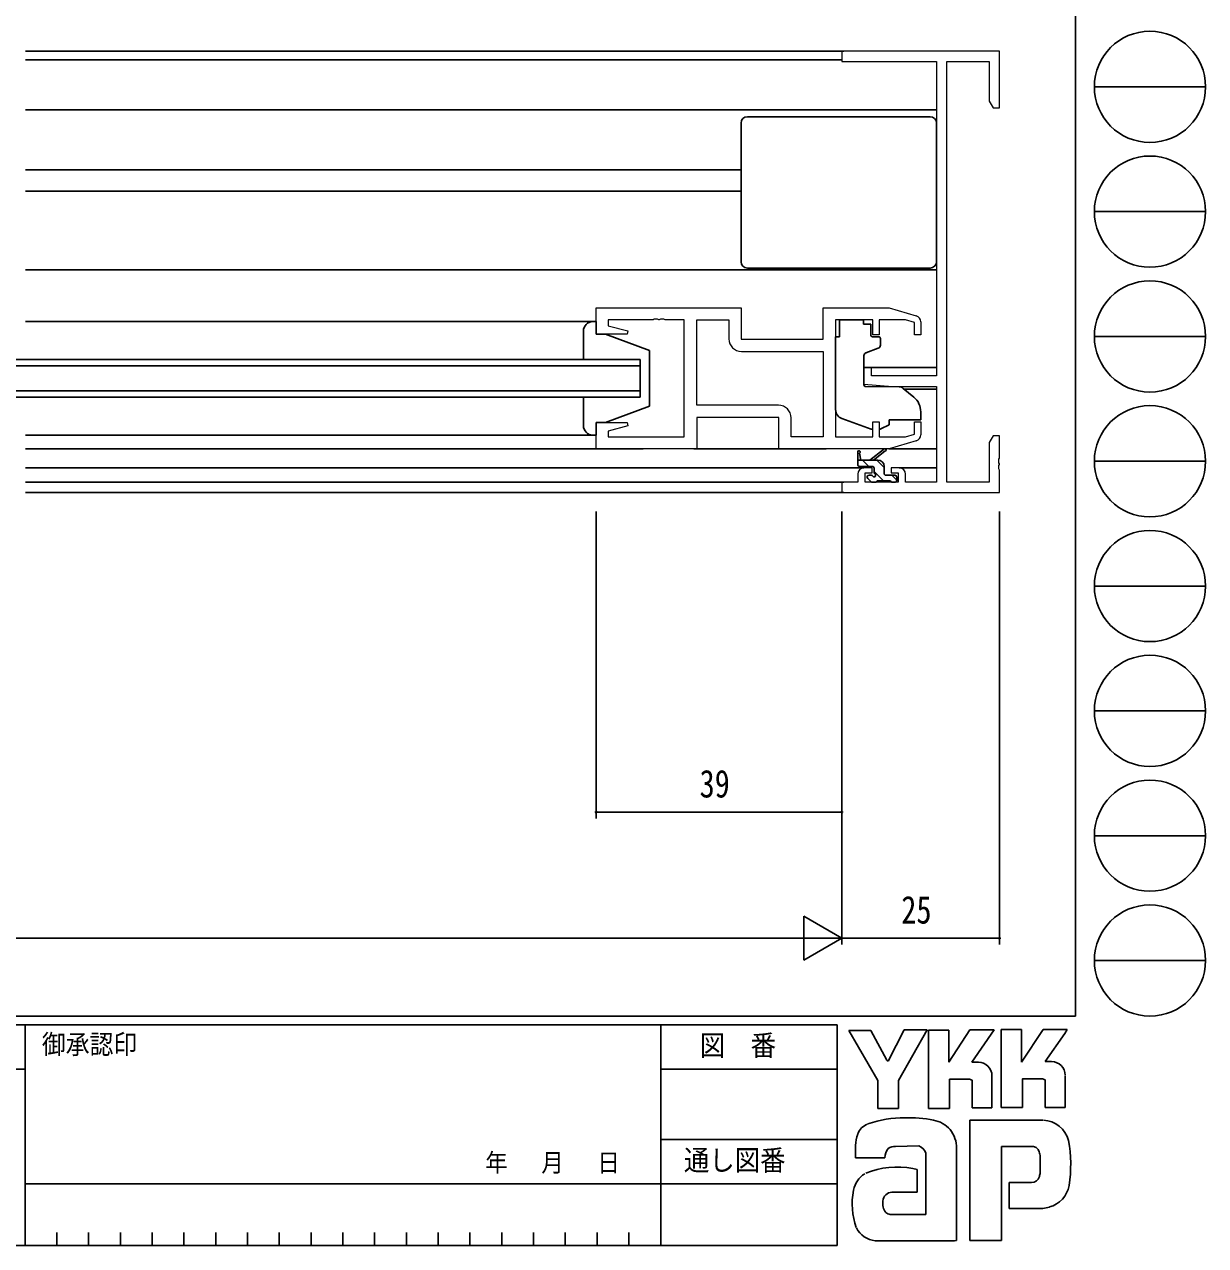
# Model space of a CAD drawing. Units: millimetres, scale not verified. Extents: x -397 to 397, y -282 to 282.
# Drawn here: x 209.4 to 396.7, y -282.1 to -88.4 of the extents above; entities that cross this region are included whole.
import ezdxf
from ezdxf.enums import TextEntityAlignment as Align

# ---------------------------------------------------------------- set-up
doc = ezdxf.new("R2010")
doc.units = ezdxf.units.MM
doc.header["$LTSCALE"] = 2
doc.layers.add('0-2_YKK_11', color=7, linetype='Continuous', lineweight=18)
for name, color, linetype in [('0-3_YKK_12', 2, 'Continuous'), ('0-4_YKK_13', 4, 'Continuous'), ('0-6_YKK_D', 6, 'Continuous'), ('0-7_YKK_ZWAK', 7, 'Continuous')]:
    doc.layers.add(name, color=color, linetype=linetype)
doc.styles.add('ＭＳ ゴシック', font='')
doc.styles.get('ＭＳ ゴシック').set_extended_font_data('MS Gothic')

msp = doc.modelspace()

# ---------------------------------------------------------------- linework, layer by layer
at = {"layer": '0-2_YKK_11'}
for p, q in [((323.115, -140.253), (336.045, -140.253)), ((336.045, -140.253), (336.045, -153.793))]:
    msp.add_line(p, q, dxfattribs=at)
for points in [[(355.675, -160.993), (355.675, -94.253), (362.415, -94.253), (362.415, -100.532), (363.045, -101.623), (364.045, -101.623), (364.045, -92.623), (339.045, -92.623), (339.045, -94.253), (354.045, -94.253), (354.045, -144.123), (343.745, -144.123), (343.745, -142.823), (342.545, -142.823), (342.545, -145.429), (347.045, -145.823), (354.045, -145.823), (354.045, -160.993), (349.145, -160.993), (349.145, -159.723)], [(300.045, -133.323), (323.045, -133.323), (323.045, -138.323), (336.045, -138.323), (336.045, -133.323), (346.545, -133.323), (350.832, -134.609)], [(350.832, -154.437), (346.545, -155.723), (329.045, -155.723), (329.045, -150.723), (316.045, -150.723), (316.045, -155.723), (300.045, -155.723), (300.045, -151.523), (305.006, -151.523), (305.074, -152.045), (301.975, -152.876), (301.975, -153.793), (314.045, -153.793), (314.045, -135.253), (311.003, -135.253), (310.82, -135.133), (310.27, -135.133), (310.087, -135.253), (310.003, -135.253), (309.82, -135.133), (309.27, -135.133), (309.087, -135.253), (301.975, -135.253), (301.975, -136.17), (305.074, -137), (305.006, -137.523), (300.045, -137.523), (300.045, -133.323)], [(328.975, -148.793), (316.045, -148.793), (316.045, -135.253), (321.115, -135.253), (321.115, -138.253)], [(351.545, -135.567), (351.545, -137.623), (350.545, -137.623), (350.545, -135.671), (349.15, -135.253), (344.945, -135.253), (344.945, -137.623), (343.945, -137.623), (343.945, -135.253), (338.045, -135.253), (338.045, -153.793), (343.945, -153.793), (343.945, -151.423), (344.945, -151.423), (344.945, -153.793), (349.15, -153.793), (350.545, -153.374), (350.545, -151.423), (351.545, -151.423), (351.545, -153.479)], [(336.045, -140.253), (336.045, -153.793), (330.975, -153.793), (330.975, -150.793)], [(341.545, -159.723), (341.545, -160.993), (339.045, -160.993), (339.045, -162.623), (364.045, -162.623), (364.045, -159.081), (363.925, -158.898), (363.925, -158.348), (364.045, -158.165), (364.045, -158.081), (363.925, -157.898), (363.925, -157.348), (364.045, -157.165), (364.045, -153.623), (363.045, -153.623), (362.415, -154.714), (362.415, -160.993), (355.675, -160.993)], [(348.145, -158.723), (346.845, -158.723), (346.845, -159.523), (347.945, -159.523), (347.945, -160.993), (342.745, -160.993), (342.745, -159.523), (343.845, -159.523), (343.845, -158.723), (342.545, -158.723)]]:
    msp.add_lwpolyline(points, dxfattribs=at)
for centre, radius, start, end in [((350.545, -135.567), 1, 359.99996, 73.30074), ((323.115, -138.253), 2, 180.00001, 269.99999), ((328.975, -150.793), 2, 0.00001, 89.99999), ((350.545, -153.479), 1, 286.69926, 0.00004), ((342.545, -159.723), 1, 90.00001, 179.99999), ((348.145, -159.723), 1, 0.00001, 89.99999)]:
    msp.add_arc(centre, radius, start, end, dxfattribs=at)
at = {"layer": '0-3_YKK_12'}
for p, q in [((209.545, -92.623), (339.345, -92.623)), ((339.045, -94.023), (209.545, -94.023)), ((209.545, -101.923), (354.045, -101.923)), ((209.545, -111.423), (323.045, -111.423)), ((209.545, -114.823), (323.045, -114.823)), ((209.545, -127.323), (354.045, -127.323)), ((307.045, -141.523), (202.545, -141.523)), ((202.545, -142.523), (307.045, -142.523)), ((307.045, -147.523), (307.045, -141.523)), ((342.545, -142.823), (354.045, -142.823)), ((307.045, -146.523), (202.545, -146.523)), ((348.922, -146.223), (354.045, -146.223)), ((202.545, -147.523), (307.045, -147.523)), ((209.545, -155.723), (307.545, -155.723)), ((209.545, -158.723), (342.545, -158.723)), ((348.145, -158.723), (354.045, -158.723)), ((339.345, -160.993), (209.545, -160.993)), ((209.545, -162.623), (339.345, -162.623))]:
    msp.add_line(p, q, dxfattribs=at)
at = {"layer": '0-4_YKK_13'}
for p, q in [((323.045, -104.023), (323.045, -126.023)), ((353.045, -103.023), (324.045, -103.023)), ((354.045, -126.023), (354.045, -104.023)), ((324.045, -127.023), (353.045, -127.023)), ((209.545, -135.523), (300.045, -135.523)), ((299.545, -135.523), (300.045, -135.523)), ((300.045, -135.523), (300.045, -137.523)), ((338.645, -135.253), (338.645, -135.923)), ((342.445, -135.253), (338.645, -135.253)), ((342.445, -135.253), (342.445, -135.923)), ((298.045, -141.523), (298.045, -137.023)), ((338.645, -136.923), (338.645, -135.923)), ((338.645, -137.923), (338.645, -136.923)), ((342.445, -135.923), (343.615, -135.923)), ((343.615, -136.923), (343.615, -135.923)), ((343.615, -136.923), (343.615, -137.623)), ((300.045, -137.523), (301.545, -137.523)), ((301.545, -137.523), (308.545, -140.123)), ((338.045, -149.478), (338.045, -137.923)), ((338.645, -137.923), (338.045, -137.923)), ((343.915, -137.923), (344.845, -137.923)), ((345.145, -138.223), (345.145, -139.273)), ((308.545, -140.123), (308.545, -148.923)), ((342.545, -140.919), (342.545, -145.525)), ((344.816, -139.743), (342.816, -140.471)), ((342.762, -145.825), (348.148, -145.872)), ((348.782, -146.106), (350.473, -147.525)), ((298.045, -152.023), (298.045, -147.523)), ((301.545, -151.523), (308.545, -148.923)), ((343.673, -152.563), (339.036, -150.889)), ((351.545, -149.823), (351.545, -151.123)), ((300.045, -151.523), (300.045, -153.523)), ((301.545, -151.523), (300.045, -151.523)), ((345.239, -152.529), (346.545, -151.92)), ((346.545, -151.123), (346.545, -151.423)), ((351.545, -151.123), (346.545, -151.123)), ((346.545, -151.423), (346.545, -151.92)), ((209.545, -153.523), (300.045, -153.523)), ((300.045, -153.523), (299.545, -153.523)), ((315.545, -155.723), (336.545, -155.723)), ((322.545, -155.723), (336.545, -155.723)), ((341.545, -158.193), (341.545, -156.193)), ((341.845, -156.367), (342.044, -157.493)), ((343.445, -157.493), (345.663, -155.81)), ((344.045, -157.493), (345.864, -156.092)), ((346.472, -155.723), (354.045, -155.723)), ((346.472, -155.723), (354.045, -155.723)), ((344.745, -157.493), (341.545, -157.493)), ((343.845, -158.493), (341.845, -158.493)), ((343.32, -158.493), (342.32, -157.493)), ((344.145, -159.432), (344.145, -158.793)), ((345.745, -158.673), (344.565, -157.493)), ((345.745, -159.593), (345.745, -158.493)), ((343.633, -160.905), (343.133, -160.405)), ((343.345, -159.893), (343.684, -159.893)), ((345.62, -160.793), (344.145, -159.318)), ((346.045, -159.893), (347.445, -159.893)), ((347.745, -160.673), (346.965, -159.893)), ((347.745, -160.193), (347.745, -160.693)), ((344.445, -160.993), (343.845, -160.993)), ((346.745, -160.793), (344.645, -160.793)), ((347.445, -160.993), (346.945, -160.993))]:
    msp.add_line(p, q, dxfattribs=at)
for centre, radius, start, end in [((324.045, -104.023), 1, 90, 180), ((353.045, -104.023), 1, 0, 90), ((324.045, -126.023), 1, 180, 270), ((353.045, -126.023), 1, 270, 0), ((299.545, -137.023), 1.5, 90, 180), ((343.915, -137.623), 0.3, 180, 270), ((344.645, -139.273), 0.5, 290, 360), ((344.845, -138.223), 0.3, 360, 90), ((343.045, -140.919), 0.5, 110, 180), ((342.845, -145.525), 0.3, 180, 269.5), ((348.139, -146.872), 1, 50, 89.5), ((348.545, -149.823), 3, 360, 50), ((339.545, -149.478), 1.5, 180, 250.14674), ((299.545, -152.023), 1.5, 180, 270), ((344.013, -151.623), 1, 250.14674, 266.11316), ((344.816, -151.623), 1, 277.40692, 295), ((341.745, -156.193), 0.2, 300, 180), ((345.845, -155.893), 0.2, 275.58289, 155.58289), ((341.845, -158.193), 0.3, 180, 270), ((343.845, -158.793), 0.3, 0, 90), ((344.745, -158.493), 1, 0, 90), ((343.345, -160.193), 0.3, 90, 225), ((343.684, -160.193), 0.3, 33.05573, 90), ((344.145, -159.893), 0.25, 213.05573, 56.94427), ((344.445, -159.432), 0.3, 180, 236.94427), ((346.045, -159.593), 0.3, 180, 270), ((347.445, -160.193), 0.3, 0, 90), ((347.445, -160.693), 0.3, 270, 0), ((343.845, -160.693), 0.3, 225, 270), ((344.445, -160.793), 0.2, 270, 0), ((346.945, -160.793), 0.2, 180, 270)]:
    msp.add_arc(centre, radius, start, end, dxfattribs=at)
at = {"layer": '0-6_YKK_D'}
for p, q in [((300.045, -165.623), (300.045, -214.323)), ((339.045, -165.623), (339.045, -234.323)), ((339.045, -165.623), (339.045, -214.323)), ((339.045, -165.623), (339.045, -234.323)), ((364.045, -165.623), (364.045, -234.323)), ((339.045, -213.323), (300.045, -213.323)), ((332.983, -229.823), (332.983, -236.823)), ((339.045, -233.323), (332.983, -229.823)), ((-153.955, -233.323), (332.045, -233.323)), ((339.045, -233.323), (326.921, -233.323)), ((339.045, -233.323), (332.983, -236.823)), ((339.045, -233.323), (364.045, -233.323))]:
    msp.add_line(p, q, dxfattribs=at)
for centre, start, end in [((300.045, -213.323), 0, 180), ((300.045, -213.323), 180, 0), ((339.045, -213.323), 0, 180), ((339.045, -213.323), 180, 0), ((364.045, -233.323), 0, 180), ((364.045, -233.323), 180, 0)]:
    msp.add_arc(centre, 0.106, start, end, dxfattribs=at)
at = {"layer": '0-7_YKK_ZWAK'}
for p, q in [((376.1, 279.325), (376.1, -245.675)), ((379.076, -98.283), (396.716, -98.283)), ((379.076, -118.079), (396.716, -118.079)), ((379.076, -137.875), (396.716, -137.875)), ((379.076, -157.671), (396.716, -157.671)), ((379.076, -177.467), (396.716, -177.467)), ((379.076, -197.263), (396.716, -197.263)), ((379.076, -217.059), (396.716, -217.059)), ((379.076, -236.855), (396.716, -236.855)), ((376.1, -245.675), (-393.9, -245.675)), ((338.3, -247.075), (-393.9, -247.075)), ((209.5, -247.075), (209.5, -282.075)), ((310.3, -247.075), (310.3, -282.075)), ((338.3, -247.075), (338.3, -282.075)), ((348.936, -247.873), (346.381, -252.847)), ((352.562, -247.873), (348.029, -255.901)), ((348.936, -247.873), (352.562, -247.873)), ((352.76, -260.307), (352.76, -247.9)), ((352.76, -247.9), (355.976, -247.9)), ((355.976, -252.999), (359.355, -247.846)), ((355.976, -247.9), (355.976, -252.999)), ((359.355, -247.846), (363.18, -247.846)), ((363.18, -247.846), (359.64, -252.982)), ((364.274, -260.199), (364.274, -247.792)), ((364.274, -247.792), (367.545, -247.792)), ((367.545, -252.984), (370.978, -247.792)), ((367.545, -247.792), (367.545, -252.984)), ((370.978, -247.792), (374.762, -247.792)), ((374.762, -247.792), (374.383, -248.441)), ((344.732, -255.874), (340.137, -247.981)), ((340.137, -247.981), (343.651, -247.981)), ((343.651, -247.981), (346.164, -252.684)), ((374.383, -248.441), (371.261, -252.901)), ((346.164, -252.684), (346.381, -252.847)), ((360.679, -252.982), (359.64, -252.982)), ((372.301, -252.901), (371.261, -252.901)), ((189.484, -254.075), (209.5, -254.075)), ((310.3, -254.075), (338.3, -254.075)), ((359.274, -255.658), (356.084, -255.658)), ((356.084, -255.658), (356.084, -260.307)), ((359.706, -255.82), (359.274, -255.658)), ((362.842, -255.144), (362.842, -260.226)), ((374.464, -255.144), (374.464, -260.172)), ((344.732, -260.334), (344.732, -255.874)), ((348.029, -255.901), (348.029, -260.334)), ((359.706, -260.226), (359.706, -255.82)), ((371.302, -260.172), (371.302, -255.793)), ((348.029, -260.334), (344.732, -260.334)), ((356.084, -260.307), (352.76, -260.307)), ((362.842, -260.226), (359.706, -260.226)), ((367.68, -260.199), (364.274, -260.199)), ((371.302, -260.121), (371.353, -260.172)), ((374.464, -260.172), (371.302, -260.172)), ((359.328, -262.172), (359.328, -281.282)), ((370.923, -262.172), (359.328, -262.172)), ((310.3, -265.275), (338.3, -265.275)), ((351.246, -266.28), (347.548, -266.35)), ((357.22, -266.659), (357.22, -281.255)), ((364.355, -281.282), (364.355, -266.334)), ((364.355, -266.334), (369.004, -266.334)), ((352.327, -277.146), (352.327, -267.416)), ((370.473, -267.832), (370.491, -270.466)), ((350.273, -269.848), (350.976, -270.01)), ((350.976, -270.01), (350.976, -273.605)), ((209.5, -272.275), (310.3, -272.275)), ((338.3, -272.275), (310.3, -272.275)), ((369.113, -272.065), (365.572, -272.065)), ((365.572, -272.065), (365.572, -276.2)), ((350.976, -273.605), (346.981, -273.61)), ((365.572, -276.2), (370.896, -276.2)), ((370.896, -276.2), (371.978, -275.957)), ((346.705, -277.146), (352.327, -277.146)), ((351.895, -277.146), (352.246, -277.146)), ((352.327, -277.145), (352.328, -277.146)), ((214.54, -279.975), (214.54, -282.075)), ((219.58, -279.975), (219.58, -282.075)), ((224.62, -279.975), (224.62, -282.075)), ((229.66, -279.975), (229.66, -282.075)), ((234.7, -279.975), (234.7, -282.075)), ((239.74, -279.975), (239.74, -282.075)), ((244.78, -279.975), (244.78, -282.075)), ((249.82, -279.975), (249.82, -282.075)), ((254.86, -279.975), (254.86, -282.075)), ((259.9, -279.975), (259.9, -282.075)), ((264.94, -279.975), (264.94, -282.075)), ((269.98, -279.975), (269.98, -282.075)), ((275.02, -279.975), (275.02, -282.075)), ((280.06, -279.975), (280.06, -282.075)), ((285.1, -279.975), (285.1, -282.075)), ((290.14, -279.975), (290.14, -282.075)), ((295.18, -279.975), (295.18, -282.075)), ((300.22, -279.975), (300.22, -282.075)), ((305.26, -279.975), (305.26, -282.075)), ((-393.9, -282.075), (338.3, -282.075)), ((345.867, -281.336), (344.38, -281.336)), ((356.895, -281.309), (345.867, -281.336)), ((357.22, -281.255), (356.895, -281.309)), ((359.328, -281.282), (363.571, -281.282)), ((363.571, -281.282), (364.355, -281.282))]:
    msp.add_line(p, q, dxfattribs=at)
for points in [[(371.302, -255.793), (370.869, -255.631), (367.68, -255.631), (367.68, -260.199)], [(345.867, -268.145), (341.218, -268.145), (341.218, -266.216)]]:
    msp.add_lwpolyline(points, dxfattribs=at)
for centre in [(387.896, -98.283), (387.896, -118.079), (387.896, -137.875), (387.896, -157.671), (387.896, -177.467), (387.896, -197.263), (387.896, -217.059), (387.896, -236.855)]:
    msp.add_circle(centre, 8.82, dxfattribs=at)
for centre, radius, start, end in [((360.679, -255.144), 2.163, 0.00166, 89.99604), ((372.3, -255.063), 2.163, 0.00166, 89.99604), ((343.906, -265.131), 2.444, 109.02127, 161.51264), ((349.022, -279.476), 17.68, 89.89165, 109.30848), ((349.541, -282.538), 20.748, 78.7801, 91.46938), ((352.83, -266.572), 4.449, 40.66422, 80.31694), ((370.772, -266.516), 4.341, 14.44572, 87.08746), ((346.259, -266.241), 5.037, 158.41083, 179.71775), ((352.609, -266.561), 4.612, 358.78059, 38.76563), ((347.975, -268.082), 2.109, 138.46382, 181.71359), ((347.415, -268.046), 1.701, 85.50551, 126.78038), ((350.756, -267.829), 1.625, 14.7552, 72.44995), ((369.165, -267.554), 1.229, 16.43123, 96.91661), ((366.831, -268.283), 3.673, 4.93423, 17.03552), ((354.466, -269.263), 20.86, 350.99027, 10.67625), ((344.727, -274.003), 3.908, 121.82711, 169.08475), ((347.82, -282.929), 13.309, 79.38098, 112.05825), ((369.114, -270.759), 1.306, 269.95468, 342.90145), ((366.81, -270.116), 3.697, 343.6902, 354.75362), ((370.835, -271.82), 4.291, 285.44291, 349.90448), ((351.749, -275.47), 11.082, 168.76372, 199.80079), ((347.882, -275.403), 2.369, 171.08203, 216.71923), ((346.99, -275.055), 1.445, 90.33953, 178.03639), ((346.95, -275.64), 1.526, 230.9728, 260.75491), ((344.74, -277.518), 3.823, 207.31435, 263.59464)]:
    msp.add_arc(centre, radius, start, end, dxfattribs=at)

# ---------------------------------------------------------------- texts
at = {"layer": '0-6_YKK_D', "style": 'ＭＳ ゴシック', "width": 0.8}
for s, p in [('39', (316.475, -212.323)), ('25', (348.463, -232.323))]:
    msp.add_text(s, height=4.399, dxfattribs=at).set_placement(p, align=Align.BOTTOM_LEFT)
at = {"layer": '0-7_YKK_ZWAK', "style": 'ＭＳ ゴシック', "width": 0.9}
for s, height, p in [('御承認印', 3.079, (212.167, -252.608)), ('図\u3000番', 3.284, (316.498, -252.937)), ('年   月   日', 2.903, (282.476, -271.244)), ('通し図番', 3.284, (313.979, -271.16))]:
    msp.add_text(s, height=height, dxfattribs=at).set_placement(p, align=Align.BOTTOM_LEFT)

doc.saveas('drawing.dxf')
